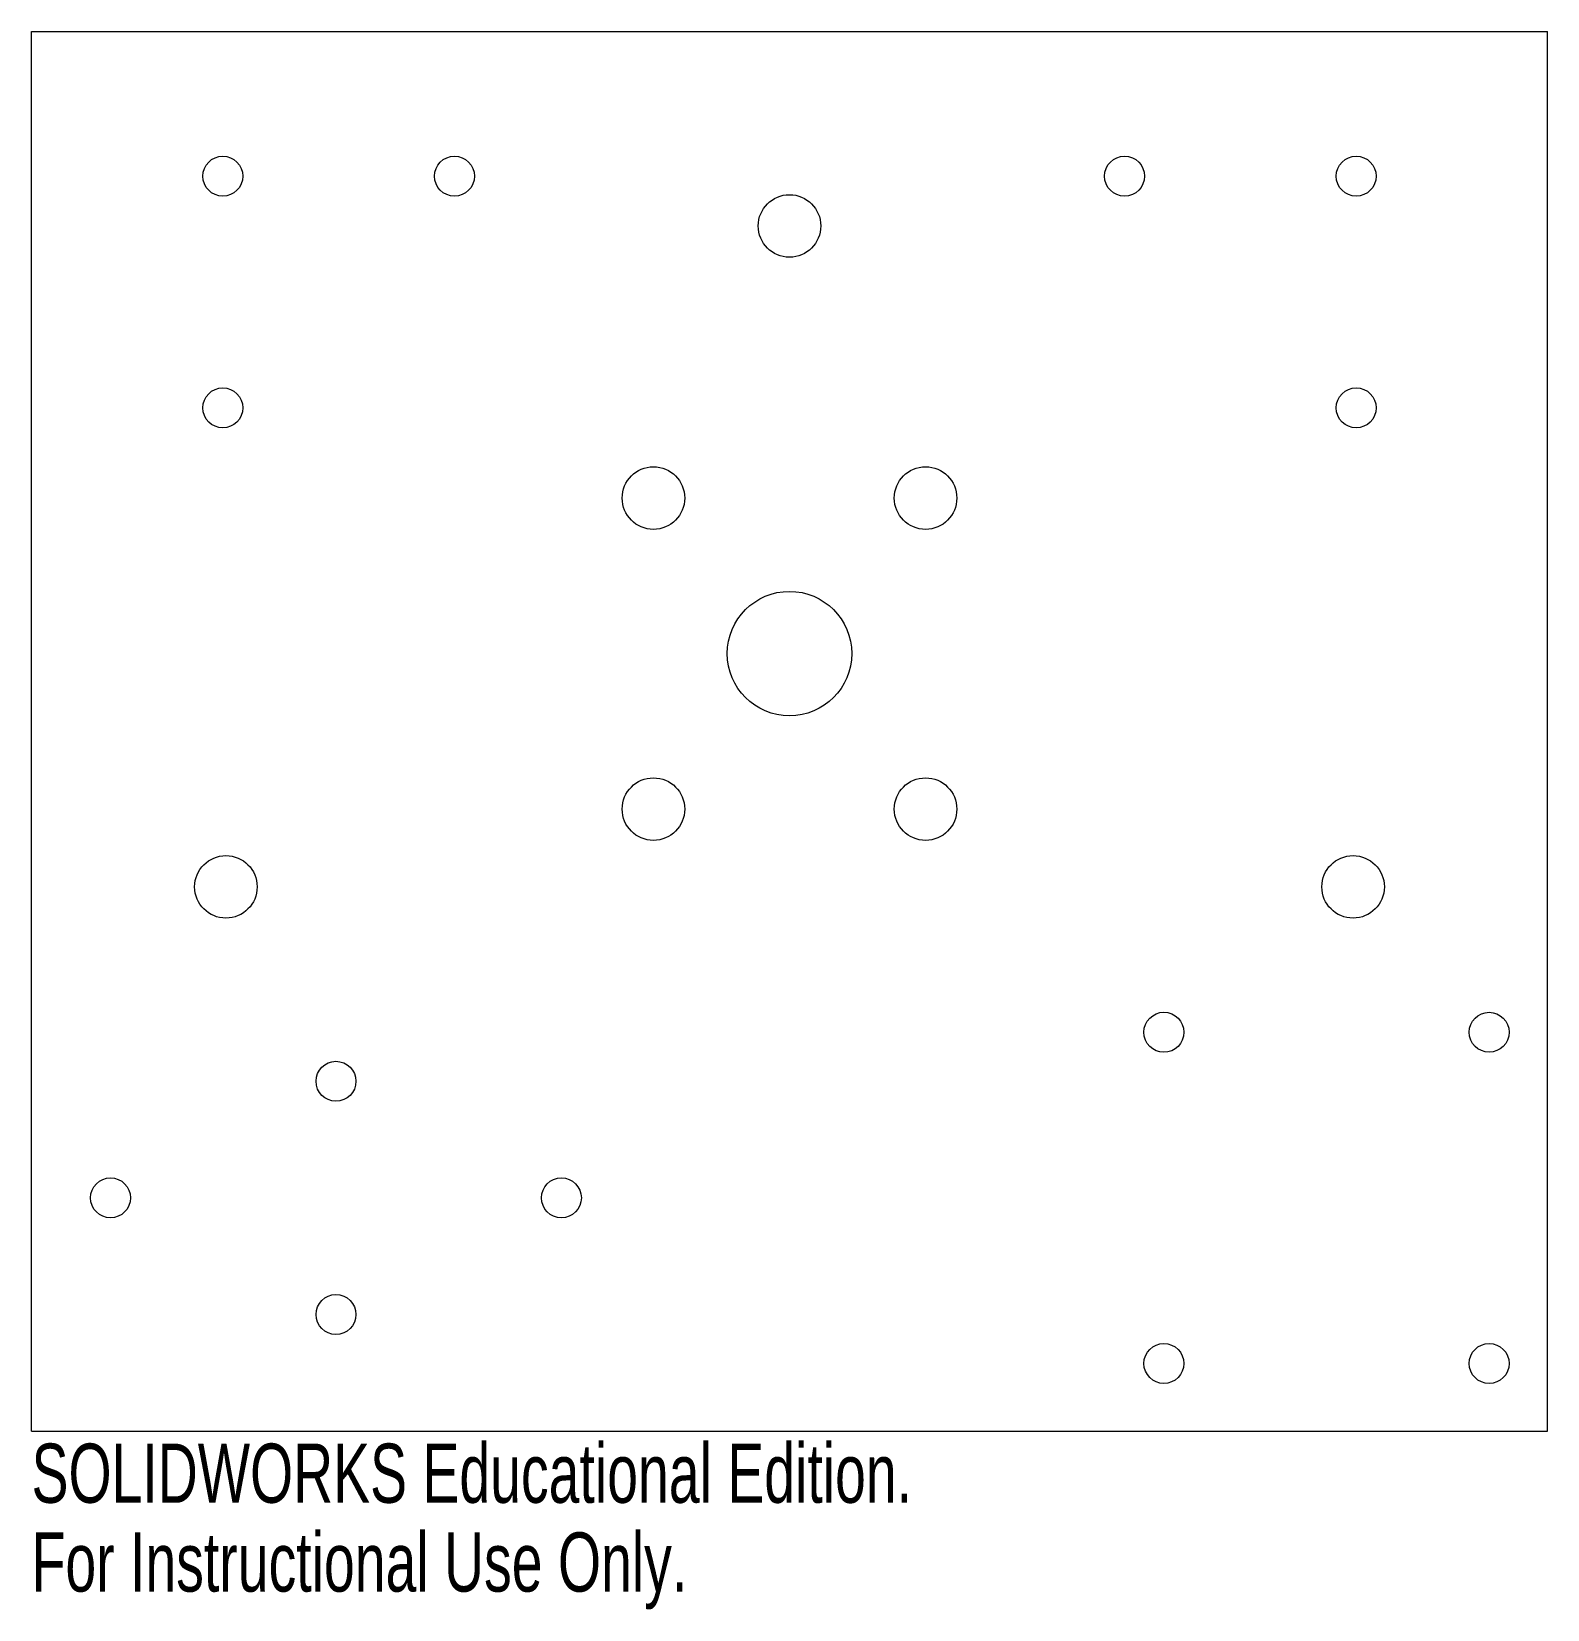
# Model space of a CAD drawing. Header units: inches. Extents: x -2.44 to 2.44, y -2.82 to 2.25.
import ezdxf

# ---------------------------------------------------------------- set-up
doc = ezdxf.new("R2010")
doc.units = ezdxf.units.IN
doc.header["$MEASUREMENT"] = 0
doc.styles.add('SLDTEXTSTYLE0', font='TXT', dxfattribs={"width": 0.7})

msp = doc.modelspace()

# ---------------------------------------------------------------- linework, layer by layer
at = {"color": 7, "linetype": 'Continuous', "lineweight": 15}
for p, q in [((-2.4375, 2.25), (2.4375, 2.25)), ((-2.4375, -2.25), (-2.4375, 2.25)), ((2.4375, -2.25), (2.4375, 2.25)), ((-2.4375, -2.25), (2.4375, -2.25))]:
    msp.add_line(p, q, dxfattribs=at)
for centre, radius in [((-1.8225, 1.785), 0.0642), ((-1.0775, 1.785), 0.0642), ((1.0775, 1.785), 0.0643), ((1.8225, 1.785), 0.0642), ((0, 1.625), 0.1005), ((-1.8225, 1.04), 0.0642), ((1.8225, 1.04), 0.0642), ((-0.4375, 0.75), 0.1005), ((0.4375, 0.75), 0.1005), ((0, 0.25), 0.2), ((-0.4375, -0.25), 0.1005), ((0.4375, -0.25), 0.1005), ((-1.8125, -0.5), 0.1005), ((1.8125, -0.5), 0.1005), ((1.204, -0.9675), 0.0643), ((2.25, -0.9675), 0.0642), ((-1.4585, -1.125), 0.0642), ((-2.1835, -1.5), 0.0642), ((-0.7335, -1.5), 0.0642), ((-1.4585, -1.875), 0.0642), ((1.204, -2.0325), 0.0642), ((2.25, -2.0325), 0.0643)]:
    msp.add_circle(centre, radius, dxfattribs=at)

# ---------------------------------------------------------------- texts
at = {"color": 7, "linetype": 'Continuous', "char_height": 0.1903, "attachment_point": 1, "style": 'SLDTEXTSTYLE0'}
for s, insert in [('SOLIDWORKS Educational Edition.', (-2.4375, -2.2901)), ('For Instructional Use Only.', (-2.4375, -2.5756))]:
    msp.add_mtext(s, dxfattribs=dict(at, insert=insert))

doc.saveas('drawing.dxf')
